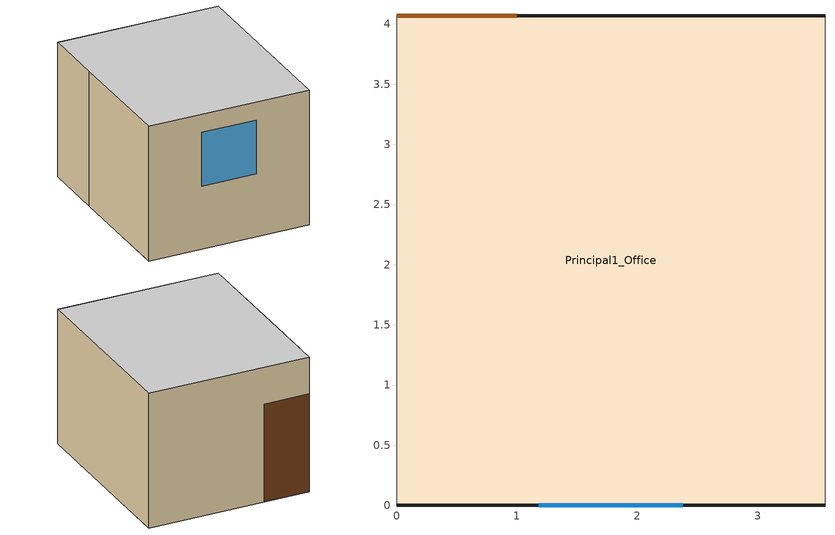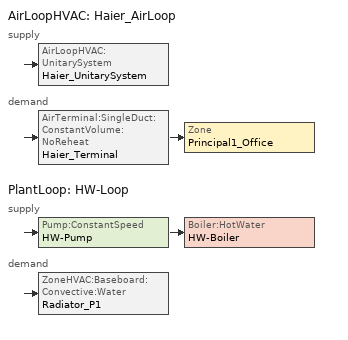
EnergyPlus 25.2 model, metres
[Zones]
Principal1_Office
 floor adiabatic (Floor_Construction): 0,0 0,4.07 3.56,4.07 3.56,0 z0
 wall outside (Insulated_Brick_Wall): 0,0 3.56,0 / 3.56,4.07 0,4.07 z0:3
 wall adiabatic (Insulated_Brick_Wall): 3.56,0 3.56,4.07 / 0,4.07 0,2.65 0,0 z0:3
 window (Window_Double_LowE_Argon): 1.18,0 2.38,0 z1.4:2.6
 door (Simple_Door): 1,4.07 0,4.07 z0:2.18
 ceiling adiabatic (Concrete_Roof): 0,0 3.56,0 3.56,4.07 0,4.07 z3
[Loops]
AirLoopHVAC 'Haier_AirLoop'
 supply: AirLoopHVAC:UnitarySystem 'Haier_UnitarySystem'
 demand: AirTerminal:SingleDuct:ConstantVolume:NoReheat 'Haier_Terminal' > Zone 'Principal1_Office'
PlantLoop 'HW-Loop'
 supply: Pump:ConstantSpeed 'HW-Pump' > Boiler:HotWater 'HW-Boiler'
 demand: ZoneHVAC:Baseboard:Convective:Water 'Radiator_P1'
[Building]
principal1: North Axis {deg}=0; Terrain=City; Loads Convergence Tolerance Value {W}=0.05; Temperature Convergence Tolerance Value {deltaC}=0.05; Solar Distribution=FullExterior; Maximum Number of Warmup Days=30; Minimum Number of Warmup Days=6
[Site:Location]
Kalamata_Greece: Latitude {deg}=37.02; Longitude {deg}=22.11; Time Zone {hr}=2; Elevation {m}=8
[SizingPeriod:DesignDay] Dry-Bulb Temperature Range Modifier Type=DefaultMultipliers; Barometric Pressure {Pa}=101325; Wind Speed {m/s}=3; Wind Direction {deg}=0; Rain Indicator=No; Snow Indicator=No; Daylight Saving Time Indicator=No; Solar Model Indicator=ASHRAEClearSky
Name | Month | Day of Month | Day Type | Maximum Dry-Bulb Temperature {C} | Daily Dry-Bulb Temperature Range {C} | Humidity Condition Type | Wetbulb or DewPoint at Maximum Dry-Bulb {C} | Sky Clearness
KalamataSummerDesignDay | 6 | 10 | SummerDesignDay | 33.2 | 11 | Wetbulb | 23 | 1
KalamataWinterDesignDay | 1 | 21 | WinterDesignDay | 1.2 | 0 | WetBulb | -1.5 | 0.9
[Material]
Plaster_Outer; Plaster_Inner: Smooth, 0.015, 0.87, 1800, 840, 0.9, 0.65, 0.65
Hollow_Brick_Core: MediumRough, 0.22, 0.35, 800, 840, 0.9, 0.7, 0.7
Cement_Lime_Render: MediumRough, 0.02, 0.87, 1800, 840, 0.9, 0.65, 0.65
Hollow_Clay_Brick: MediumRough, 0.25, 0.35, 800, 840, 0.9, 0.7, 0.7
EPS_Insulation: Smooth, 0.06, 0.035, 20, 1400, 0.9, 0.7, 0.7
Gypsum_Plaster: Smooth, 0.02, 0.25, 950, 1090, 0.9, 0.65, 0.65
Roof_Concrete: MediumRough, 0.2, 1.75, 2300, 880, 0.9, 0.6, 0.6
Door_Material: MediumRough, 0.04, 0.03, 32, 1400, 0.9, 0.7, 0.7
[Construction]
Floor_Construction: Plaster_Outer, Hollow_Brick_Core, Plaster_Inner
Insulated_Brick_Wall: Cement_Lime_Render, Hollow_Clay_Brick, EPS_Insulation, Gypsum_Plaster
Window_Double_LowE_Argon: Glass_LowE_4mm, Argon_16mm, Glass_Clear_4mm
Concrete_Roof: Roof_Concrete
Simple_Door: Door_Material
[WindowMaterial:Glazing]
Glass_LowE_4mm: SpectralAverage, 0.004, 0.84, 0.04, 0.04, 0.78, 0.1, 0.1, 0.04, 0.84, 0.84, 1
Glass_Clear_4mm: SpectralAverage, , 0.004, 0.84, 0.075, 0.075, 0.89, 0.08, 0.08, 0, 0.84, 0.84, 1
[WindowMaterial:Gas]
Argon_16mm: Gas Type=Argon; Thickness {m}=0.016
[Sizing:System]
Haier_AirLoop: Type of Load to Size On=Sensible; Design Outdoor Air Flow Rate {m3/s}=autosize; Minimum System Air Flow Ratio=0.3; Preheat Design Temperature {C}=4.5; Preheat Design Humidity Ratio {kgWater/kgDryAir}=0.008; Precool Design Temperature {C}=11; Precool Design Humidity Ratio {kgWater/kgDryAir}=0.008; Central Cooling Design Supply Air Temperature {C}=12.8; Central Heating Design Supply Air Temperature {C}=16.7; Sizing Option=NonCoincident; 100% Outdoor Air in Cooling=No; 100% Outdoor Air in Heating=No; Central Cooling Design Supply Air Humidity Ratio {kgWater/kgDryAir}=0.0085; Central Heating Design Supply Air Humidity Ratio {kgWater/kgDryAir}=0.008; Cooling Supply Air Flow Rate Method=DesignDay; Cooling Supply Air Flow Rate {m3/s}=0.333; Heating Supply Air Flow Rate Method=DesignDay; Heating Supply Air Flow Rate {m3/s}  (since you don't want air heating)=0; System Outdoor Air Method=ZoneSum; Zone Maximum Outdoor Air Fraction=0.5; Cooling Design Capacity Method=CoolingDesignCapacity; Cooling Design Capacity {W}=autosize; Heating Design Capacity Method=HeatingDesignCapacity; Heating Design Capacity {W} (disabled)=0
[Sizing:Zone]
Principal1_Office: Zone Cooling Design Supply Air Temperature Input Method=SupplyAirTemperature; Cooling Design Supply Air Temperature {C}=14; Zone Heating Design Supply Air Temperature Input Method=SupplyAirTemperature; Heating Design Supply Air Temperature {C}=40; Zone Cooling Design Supply Air Humidity Ratio {kgWater/kgDryAir}=0.009; Zone Heating Design Supply Air Humidity Ratio {kgWater/kgDryAir}=0.004
[Sizing:Plant]
HW-Loop: Heating, 82, 11
[Zone]
Principal1_Office: Type=1; Multiplier=1; Ceiling Height {m}=3; Volume {m3}=42.37
[People]
Room2 People: Zone or ZoneList Name  (change to your zone name)=Principal1_Office; Number of People Schedule=OCCUPY-ROOM2; Number of People Calculation Method=People/Area; Number of People (when schedule = 1.0)=1; People per Zone Floor Area {person/m2}=0.071; Fraction Radiant (example)=0.3; Activity Level Schedule=ActSchd; Carbon Dioxide Generation Rate {m3/s-W}=3.82E-8; Enable ASHRAE 55 Comfort Warnings=Yes; Mean Radiant Temperature Calculation Type=EnclosureAveraged; Clothing Insulation Calculation Method=ClothingInsulationSchedule
[Lights]
Principal1_Office Lights: Zone or ZoneList=Principal1_Office; Schedule=LIGHTS-2; Design Level Calculation Method=Watts/Area; Watts per Zone Floor Area {W/m2}=10; Return Air Fraction=0; Fraction Radiant=0.6; Fraction Visible=0.2; Fraction Replaceable=1
[ElectricEquipment]
PC_Principal1: Zone or ZoneList=Principal1_Office; Schedule=EQUIP-1; Design Level Calculation Method=EquipmentLevel; Design Level {W}  (typical desktop+monitor)=150; Fraction Latent=0; Fraction Radiant=0.2; Fraction Lost=0
[ZoneInfiltration:DesignFlowRate]
Infiltration Principal1_Office: Zone or ZoneList=Principal1_Office; Schedule=INFIL-SCH1; Design Flow Rate Calculation Method=AirChanges/Hour; Air Changes per Hour {1/hr}=0.5; Constant Term Coefficient=1; Temperature Term Coefficient=0; Velocity Term Coefficient=0; Velocity Squared Term Coefficient=0
[ZoneVentilation:DesignFlowRate]
Vent_Principal1_Office: Zone=Principal1_Office; Schedule=Vent-Sch1; Design Flow Rate Calculation Method=Flow/Person; Flow Rate per Person {m3/s-person}  (10 L/s-person)=0.01; Ventilation Air Fan Pressure Rise {Pa}  (0 = no fan power)=0; Ventilation Air Fan Total Efficiency=0
[ZoneContaminantSourceAndSink:Generic:Constant]
Classroom_PM25_Source: Zone=Principal1_Office; Design Generation Rate {µg/s, if conc in µg/m3}=0.4; Generation Schedule=PM25_Internal_Schedule; Design Removal Coefficient=0; Removal Schedule=PM25_Removal_Schedule
[ZoneControl:Thermostat]
Principal1_Office Thermostat: Which zone it controls=Principal1_Office; Thermostat mode schedule (on/off)=Zone Control Type Sched; Type of thermostat=ThermostatSetpoint:DualSetpoint; Name of dual setpoint object=DualSP-Control
[ThermostatSetpoint:DualSetpoint]
DualSP-Control: Heating setpoint schedule (you already have)=Htg-SetP-Sch; Cooling schedule from section 2=Clg-SetP-Sch
[ZoneHVAC:Baseboard:Convective:Water]
Radiator_P1: Heat-Avail, HeatingDesignCapacity, 1000, 1000, 0.0001, 0.001
[PlantEquipmentOperationSchemes]
HW-Loop-Operation: Control Scheme 1=HW-Heating-Operation; Control Scheme 1 Schedule=HW-Heating-Schedule
[PlantEquipmentOperation:HeatingLoad]
HW-Heating-Operation: 0, 1e9, HW-Boiler-EquipmentList
[PlantEquipmentList]
HW-Boiler-EquipmentList: Boiler:HotWater, HW-Boiler
[PlantLoop]
HW-Loop: Fluid Type=Water; Plant Equipment Operation Scheme List=HW-Loop-Operation; Maximum Loop Temperature {C}=70; Minimum Loop Temperature {C}=10; Maximum Loop Flow Rate {m3/s}=0.0001; Minimum Loop Flow Rate {m3/s}=0; Plant Loop Volume {m3}=0.1; Load Distribution Scheme=Optimal
[Pump:ConstantSpeed]
HW-Pump: Rated Flow Rate {m3/s} (Synchronized with Boiler)=0.0001; Rated Pump Head {Pa} (Lowered)=2000; Rated Power Consumption {W} (Scaled for 20kW)=100; Motor Efficiency=0.85; Fraction of Motor Inefficiencies to Fluid Stream=0.15; Pump Control Type=INTERMITTENT
[SetpointManager:Scheduled]
HW-Loop-SetpointManager: Temperature, HW-Setpoint-Schedule, HW-SupplyOutlet
[Boiler:HotWater]
HW-Boiler: Fuel Type=Diesel; Nominal Capacity {W} (Downsized to reduce cycling waste)=400; Nominal Thermal Efficiency=0.65; Efficiency Curve Temperature Evaluation Variable=LeavingBoiler; Design Water Flow Rate {m3/s} (Lowered to match 2.5GJ goal)=0.0001; Minimum Part Load Ratio (Allows the boiler to "simmer" at low loads)=0.1; Maximum Part Load Ratio=1.1; Optimum Part Load Ratio=0.9; Water Outlet Upper Temperature Limit {C} (Lowered to 65C)=65; Boiler Flow Mode=ConstantFlow; On Cycle Parasitic Electric Load {W} (Tuned down)=5; Sizing Factor=1
[Fan:OnOff]
Haier_Cab_Fan: Availability Schedule=HVAC-Avail; Fan Total Efficiency=0.7; Pressure Rise {Pa}=600; Maximum Flow Rate {m3/s}=0.333; Motor Efficiency=0.9; Motor In Airstream Fraction=1
[Coil:Cooling:DX:SingleSpeed]
Haier_Cab_DX_Cool: Availability Schedule=HVAC-Avail; Gross Rated Total Cooling Capacity {W}=7200; Gross Rated Sensible Heat Ratio=0.76; Gross Rated Cooling COP {W/W}=3.23; Rated Air Flow Rate {m3/s}=0.4; 2017 Rated Evaporator Fan Power Per Volume Flow Rate {W/(m3/s)}=0; 2023 Rated Evaporator Fan Power Per Volume Flow Rate {W/(m3/s)}=0; Total Cooling Capacity Function of Temperature Curve=Haier_CoolCapFT; Total Cooling Capacity Function of Flow Fraction Curve=Haier_CoolCapFF; Energy Input Ratio Function of Temperature Curve=Haier_CoolEIRFT; Energy Input Ratio Function of Flow Fraction Curve=Haier_CoolEIRFF; Part Load Fraction Correlation Curve=Haier_CoolPLF
[AirLoopHVAC:UnitarySystem]
Haier_UnitarySystem: Control Type=Load; Controlling Zone or Thermostat Location=Principal1_Office; Dehumidification Control Type=None; Availability Schedule=HVAC-Avail; Supply Fan=Haier_Cab_Fan; Fan Placement=BlowThrough; Cooling Coil=Haier_Cab_DX_Cool; Use DOAS DX Cooling Coil=No; Latent Load Control=SensibleOnlyLoadControl; Cooling Supply Air Flow Rate Method=SupplyAirFlowRate; Cooling Supply Air Flow Rate {m3/s}=0.333; Heating Supply Air Flow Rate Method=SupplyAirFlowRate; Heating Supply Air Flow Rate {m3/s}   (heating disabled)=0; No Load Supply Air Flow Rate Method=SupplyAirFlowRate; No Load Supply Air Flow Rate {m3/s}   (fan off at no-load)=0
[AvailabilityManager:Scheduled]
Haier_AvailMgr: HVAC-Avail
[AirLoopHVAC]
Haier_AirLoop: Design Supply Air Flow Rate {m3/s}=autosize
[AirTerminal:SingleDuct:ConstantVolume:NoReheat]
Haier_Terminal: HVAC-Avail, Haier_Zone_SupplyNode, TO_Air_Inlet, 0.333
[Zone equipment]
Principal1_Office: Radiator_P1, Haier_Terminal
[SetpointManager:SingleZone:Reheat]
Haier_SAT_SPM: Control Variable=Temperature; Minimum Supply Air Temperature {C}=12.8; Maximum Supply Air Temperature {C}=40; Control Zone=Principal1_Office; Setpoint Node or NodeList=Haier_Supply_Outlet
[Schedule:Compact]
OCCUPY-ROOM2: Fraction, Through: 12/31, For: Weekdays, Until: 08:00, 0, Until: 14:00, 1, Until: 24:00, 0, For: Weekends Holiday SummerDesignDay WinterDesignDay CustomDay1 CustomDay2, Until: 24:00, 0
LIGHTS-2: On/Off, Through: 12/31, For: WeekDays, Until: 08:00, 0, Until: 14:00, 1, Until: 24:00, 0, For: Weekends Holiday SummerDesignDay WinterDesignDay CustomDay1 CustomDay2, Until: 24:00, 0
EQUIP-1: Fraction, Through: 12/31, For: WeekDays, Until: 08:00, 0, Until: 14:00, 1, Until: 24:00, 0, For: Weekends Holiday SummerDesignDay WinterDesignDay CustomDay1 CustomDay2, Until: 24:00, 0
Heat-Avail: Fraction, Through: 12/31, For: Weekdays, Until: 08:10, 0, Until: 09:00, 1, Until: 09:10, 0, Until: 10:00, 1, Until: 24:00, 0, For: Weekends Holiday SummerDesignDay WinterDesignDay CustomDay1 CustomDay2, Until: 24:00, 0
HVAC-Avail: Fraction, Through: 12/31, For: Weekdays, Until: 08:10, 0, Until: 09:00, 1, Until: 09:10, 0, Until: 10:00, 1, Until: 10:10, 0, Until: 11:00, 1, Until: 11:10, 0, Until: 12:00, 1, Until: 12:10, 0, Until: 13:00, 1, Until: 13:10, 0, Until: 14:00, 1, Until: 24:00, 0, For: Weekends Holiday SummerDesignDay WinterDesignDay CustomDay1 CustomDay2, Until: 24:00, 0
Zone Control Type Sched: Control Type, Through: 12/31, For: Weekdays, Until: 08:00, 0, Until: 14:00, 4, Until: 24:00, 0, For: WinterDesignDay SummerDesignDay, Until: 24:00, 4, For: Weekends Holiday CustomDay1 CustomDay2, Until: 24:00, 0
INFIL-SCH1: Fraction, Through: 12/31, For: Weekdays, Until: 08:10, 0.05, Until: 08:15, 1, Until: 09:10, 0.05, Until: 09:15, 1, Until: 10:10, 0.05, Until: 10:15, 1, Until: 11:10, 0.05, Until: 11:15, 1, Until: 12:10, 0.05, Until: 12:15, 1, Until: 13:10, 0.05, Until: 13:15, 1, Until: 24:00, 0.05, For: Weekends Holiday SummerDesignDay WinterDesignDay CustomDay1 CustomDay2, Until: 24:00, 0.05
Vent-Sch1: Fraction, Through: 12/31, For: Weekdays, Until: 08:00, 0, Until: 08:10, 1.0      Until: 09:10, 0, Until: 09:15, 1, Until: 10:10, 0, Until: 10:15, 1, Until: 11:10, 0, Until: 11:15, 1, Until: 12:10, 0, Until: 12:15, 1, Until: 13:10, 0, Until: 13:15, 1, Until: 24:00, 0, For: Weekends Holiday SummerDesignDay WinterDesignDay CustomDay1 CustomDay2, Until: 24:00, 0
ActSchd: Any Number, Through: 12/31, For: Weekdays, Until: 09:00, 0, Until: 14:00, 117.24, Until: 24:00, 0, For: Weekends Holiday SummerDesignDay WinterDesignDay CustomDay1 CustomDay2, Until: 24:00, 0
Htg-SetP-Sch: Temperature, Through: 12/31, For: WeekDays, Until: 08:00, 16, Until: 14:00, 21, Until: 24:00, 16, For: WeekEnds Holiday SummerDesignDay WinterDesignDay CustomDay1 CustomDay2, Until: 24:00, 16
Clg-SetP-Sch: Temperature, Through: 12/31, For: WeekDays, Until: 08:00, 30, Until: 14:00, 23, Until: 24:00, 30, For: WeekEnds Holiday SummerDesignDay WinterDesignDay CustomDay1 CustomDay2, Until: 24:00, 30
PM25_Internal_Schedule: Through: 12/31, For: Weekdays, Until: 09:00, 0.1, Until: 14:00, 1, Until: 24:00, 0.1, For: Weekends Holiday SummerDesignDay WinterDesignDay CustomDay1nCustomDay2, Until: 24:00, 0
PM25_Removal_Schedule: Fraction, Through: 12/31, For: AllDays, Until: 24:00, 0
HW-Heating-Schedule: Fraction, Through: 12/31, For: AllDays, Until: 24:00, 1
HW-Setpoint-Schedule: Temperature, Through: 12/31, For: AllDays, Until: 24:00, 80
[Curve:Biquadratic]
Haier_CoolCapFT: 0.942588, 0.00954335, 0.00068377, -0.0110427, 5.249e-06, -9.72e-06, 12.77778, 23.88889, 18.33333, 46.11111, , , Temperature, Temperature, Dimensionless
Haier_CoolEIRFT: 0.342414, 0.034885, -0.0006237, 0.00497722, 0.000437951, -0.000728028, 12.77778, 23.88889, 18.33333, 46.11111, , , Temperature, Temperature, Dimensionless
[Curve:Quadratic]
Haier_CoolCapFF: 0.8, 0.2, 0, 0.5, 1.5, , , Dimensionless, Dimensionless
Haier_CoolEIRFF: 1.1552, -0.1808, 0.0256, 0.5, 1.5, , , Dimensionless, Dimensionless
Haier_CoolPLF: 0.85, 0.15, 0, 0, 1, , , Dimensionless, Dimensionless
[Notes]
Official single-day holidays
Christmas break: Dec 24 – Jan 6
Split into two periods to avoid year boundary issues
Easter holidays: Apr 10 – Apr 23
Summer break: Jun 16 – Sep 10
